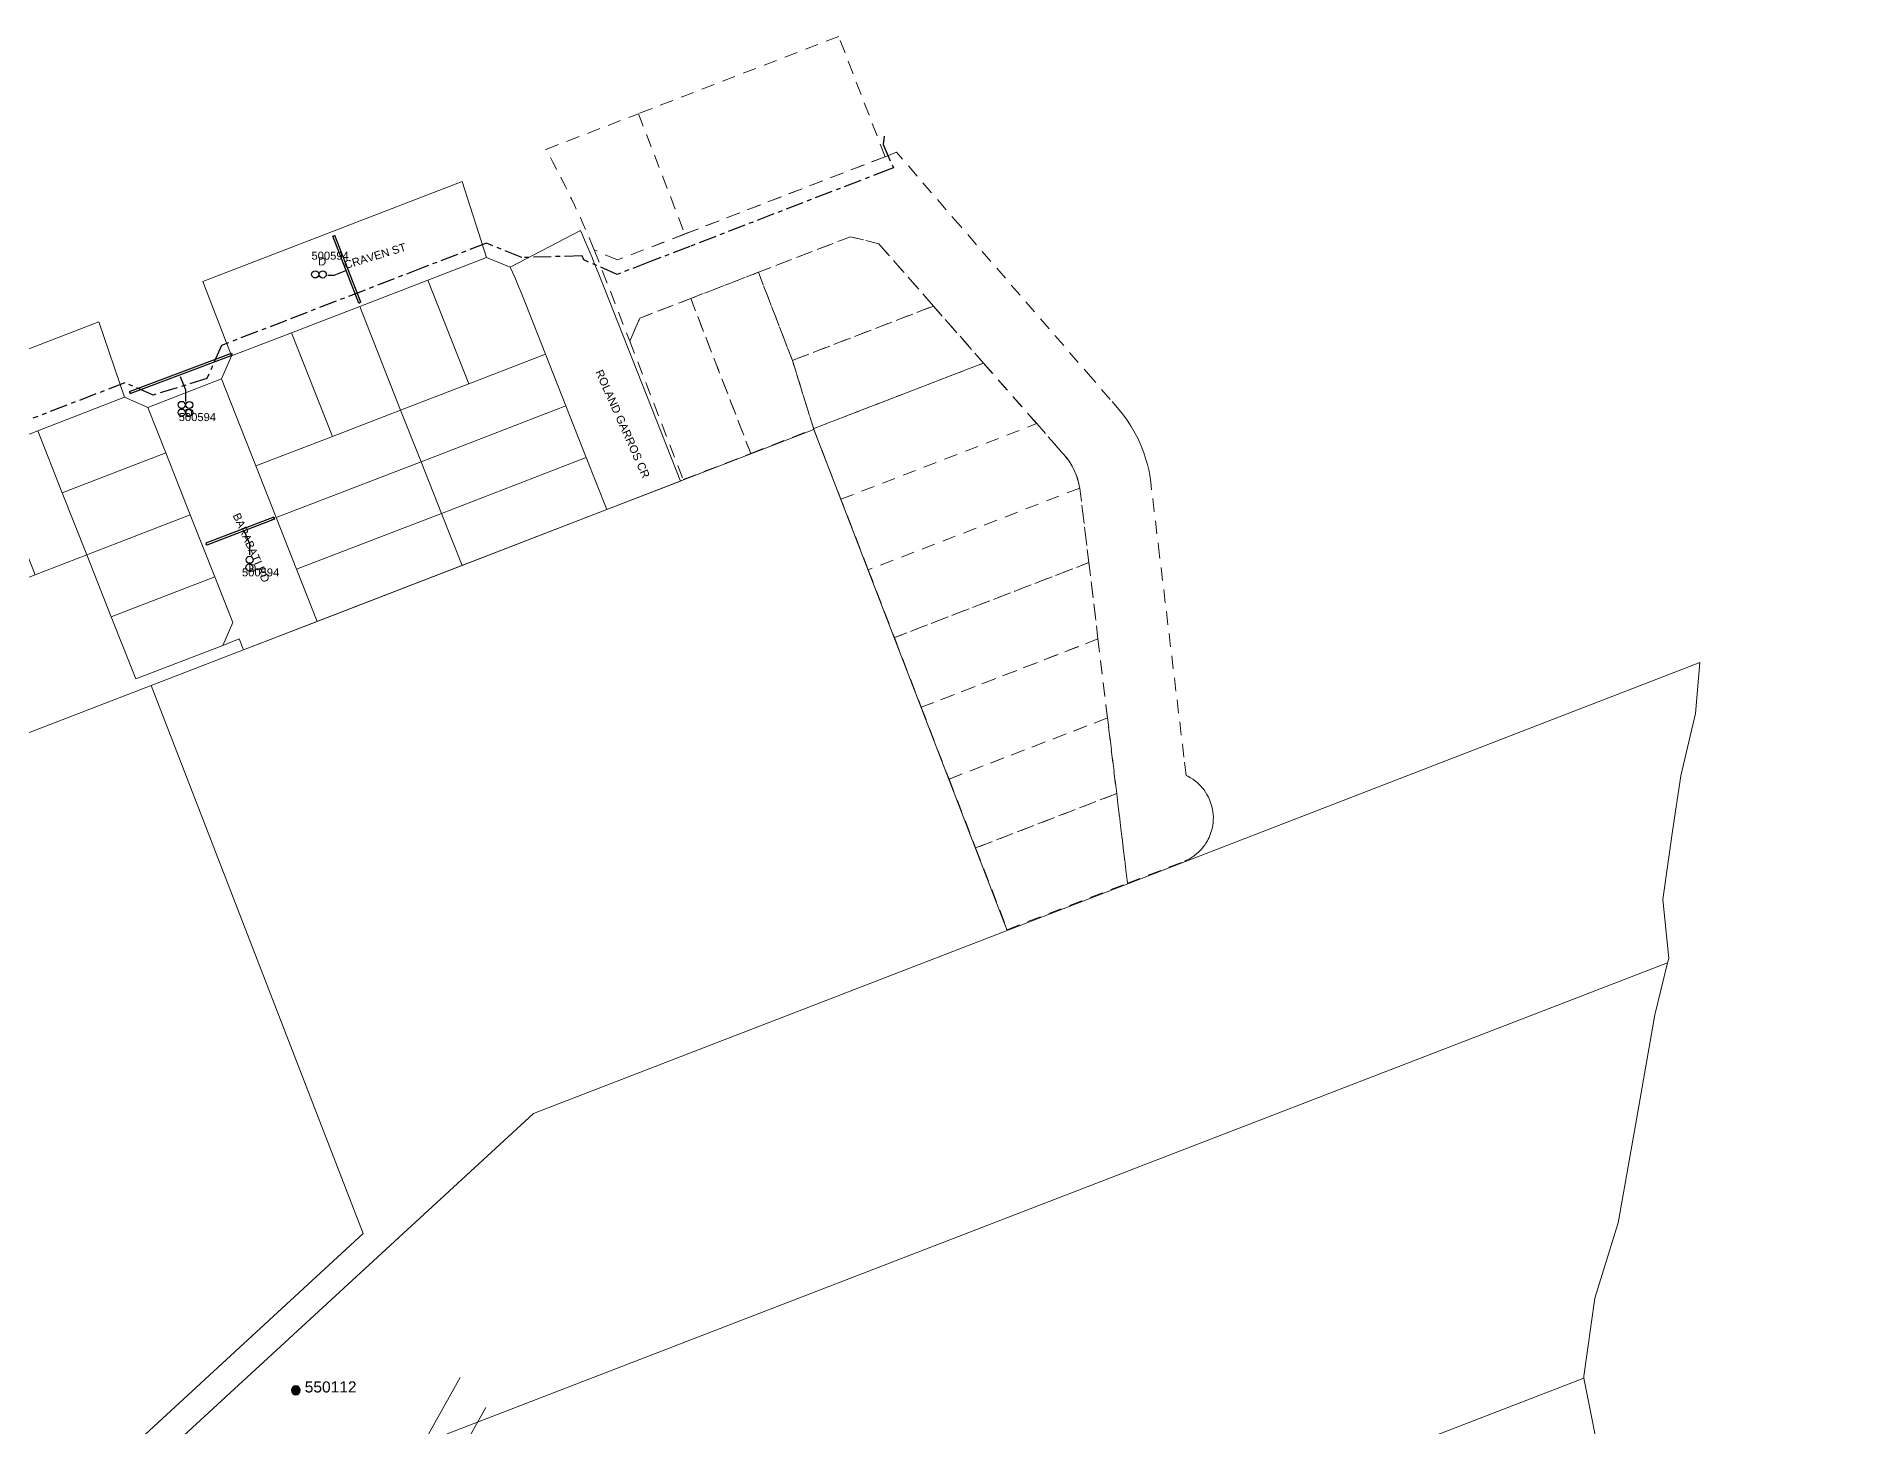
# Model space of a CAD drawing. Header units: metres. Extents: x 0 to 311631, y 0 to 6270612.
# Drawn here: x 311221.7 to 311630.8, y 6270299.1 to 6270611.8 of the extents above; entities that cross this region are included whole.
import ezdxf
from ezdxf.enums import TextEntityAlignment as Align

# ---------------------------------------------------------------- set-up
doc = ezdxf.new("R2010")
doc.units = ezdxf.units.M
doc.linetypes.add('Cable Exist UG', pattern=[7, 4, -1, 1, -1])
doc.linetypes.add('Dash', pattern=[5, 3, -2])
doc.layers.get('0').update_dxf_attribs({"color": 6})
for name, color, linetype, lineweight in [('_User Miscellaneous1', 30, 'Continuous', 13), ('Cadastre Developer_SP_EXT', 98, 'Continuous', 15), ('Cadastre Developer_SP_NEW', 92, 'Continuous', 15), ('Cadastre Land Parcels_SP_EXT', 118, 'Continuous', 15), ('Cadastre Roads_SP_EXT', 218, 'Continuous', 15), ('Mains_HV_EXT', 13, 'Continuous', 25)]:
    doc.layers.add(name, color=color, linetype=linetype, lineweight=lineweight)
doc.layers.add('Cadastre Roads_SP_NEW', color=214, linetype='Continuous', lineweight=15, transparency=0.65)
for name, color, linetype in [('Duct_SP_EXT', 30, 'Continuous'), ('SupportsOH_SP_TR_HV_LV_SL_EXT', 7, 'Continuous'), ('Trench_SP_EXT', 7, 'Continuous')]:
    doc.layers.add(name, color=color, linetype=linetype)
doc.styles.add('POLE_LABEL', font='arial.ttf', dxfattribs={"height": 2})
doc.styles.get("Standard").update_dxf_attribs({"font": 'arial.ttf'})

# ---------------------------------------------------------------- blocks, each defined once
blk = doc.blocks.new('DUCT_EXT')
blk.add_circle((0, 0.8), 0.8)
at = {"flags": 1}
blk.add_attdef('Z', (0, 0), '', height=0.2, dxfattribs=at)
at = {"flags": 9}
for tag, p in [('DUCT_CODE', (0, 0)), ('XSECT_TYPE', (0, -0.2)), ('STATE', (0, -0.6)), ('FB_REFERENCE', (0, -0.4)), ('NOTES', (0, -0.8))]:
    blk.add_attdef(tag, text='', height=0.2, dxfattribs=at).set_placement(p, align=Align.MIDDLE_LEFT)
blk = doc.blocks.new('POLE_EXT')
blk.add_hatch(color=256).paths.add_polyline_path([(-1, 0, 1), (1, 0, 1)])
blk.add_lwpolyline([(-1, 0, 1), (1, 0, 1)], format="xyb", close=True)
at = {"flags": 8}
blk.add_attdef('pNumber', text='', height=2, dxfattribs=at).set_placement((2.5, 2.5), align=Align.MIDDLE_CENTER)
at = {"style": 'POLE_LABEL', "flags": 9}
for tag, p in [('STRUCTURE_PLANT_NUMBER', (1.35, 0.03)), ('STREET_CODE', (1.35, -0.2))]:
    blk.add_attdef(tag, text='', height=0.2, dxfattribs=at).set_placement(p, align=Align.MIDDLE_LEFT)
at = {"flags": 9}
for tag, p in [('OWNED_BY', (1.35, -0.4)), ('SPECIAL_USE', (1.35, -0.8)), ('STATE', (1.35, -1)), ('cLV', (1.35, -1.4)), ('hDepth', (1.35, -1.6)), ('hDia', (1.35, -1.8)), ('cHV', (1.35, -2)), ('cLinedev', (1.35, -3.4)), ('pExisting', (1.35, -3.8)), ('PARENT', (1.35, -0.6)), ('USAGE', (1.35, -1.2)), ('LBRACKET', (1.35, -2.2)), ('LExisting', (1.35, -2.4)), ('LANTNUMBER', (1.35, -2.6)), ('LOther', (1.35, -2.8)), ('LRemove', (1.35, -3)), ('LEGEND', (1.35, -3.2)), ('LOCATION', (1.35, -3.6)), ('PFNUMBER', (1.35, -4)), ('pFooting', (1.35, -4.4)), ('pNew', (1.35, -4.6)), ('pRelocate', (1.35, -5)), ('pRemove', (1.35, -5.2)), ('pReplace', (1.35, -5.4)), ('pStay', (1.35, -5.6)), ('pType', (1.35, -5.8)), ('cspan', (1.35, -6)), ('STREETNAME', (1.35, -6.2)), ('SUBURB', (1.35, -6.4)), ('OPERATED_BY', (1.36, -7.01)), ('NEWPFNUMBER', (1.35, -4.2)), ('NOTES', (1.35, -6.6)), ('MAINTAINED_BY', (1.36, -6.81))]:
    blk.add_attdef(tag, text='', height=0.2, dxfattribs=at).set_placement(p, align=Align.MIDDLE_LEFT)
at = {"flags": 1}
blk.add_attdef('Z', (1.35, -7.33), '', height=0.2, dxfattribs=at)

msp = doc.modelspace()

# ---------------------------------------------------------------- linework, layer by layer
at = {"layer": 'Cadastre Developer_SP_EXT', "linetype": 'Dash'}
for points in [[(311357.054, 6270594.397), (311367.504, 6270567.346), (311412.531, 6270584.725), (311402.089, 6270611.78), (311357.054, 6270594.397)], [(311355.101, 6270543.265), (311357.391, 6270548.437), (311368.834, 6270552.853), (311384.025, 6270558.717), (311404.726, 6270566.705), (311411.096, 6270565.14), (311423.388, 6270551.141), (311434.646, 6270538.318), (311446.611, 6270524.689), (311449.229, 6270521.709), (311451.688, 6270518.907), (311453.238, 6270517.114), (311453.735, 6270516.449), (311454.137, 6270515.85), (311454.493, 6270515.264), (311454.827, 6270514.648), (311455.207, 6270513.851), (311455.492, 6270513.161), (311455.759, 6270512.399), (311456.03, 6270511.458), (311456.121, 6270511.076), (311456.295, 6270510.173), (311458.329, 6270493.432), (311460.402, 6270476.259), (311464.602, 6270441.493), (311467.036, 6270421.336), (311479.824, 6270426.278), (311480.117, 6270426.404), (311480.339, 6270426.506), (311480.678, 6270426.675), (311480.979, 6270426.838), (311481.186, 6270426.958), (311481.349, 6270427.055), (311481.565, 6270427.193), (311481.788, 6270427.343), (311482.108, 6270427.57), (311482.346, 6270427.754), (311482.636, 6270427.991), (311482.922, 6270428.244), (311483.234, 6270428.541), (311483.484, 6270428.797), (311483.742, 6270429.083), (311483.929, 6270429.303), (311484.203, 6270429.648), (311484.403, 6270429.921), (311484.607, 6270430.218), (311484.868, 6270430.634), (311485.013, 6270430.887), (311485.214, 6270431.266), (311485.396, 6270431.646), (311485.584, 6270432.084), (311485.881, 6270432.928), (311486.047, 6270433.533), (311486.2, 6270434.28), (311486.294, 6270435.008), (311486.333, 6270435.55), (311486.34, 6270436.234), (311486.314, 6270436.772), (311486.25, 6270437.4), (311486.164, 6270437.933), (311486.016, 6270438.605), (311485.738, 6270439.518), (311485.495, 6270440.138), (311485.236, 6270440.702), (311484.908, 6270441.307), (311484.598, 6270441.804), (311484.249, 6270442.303), (311483.835, 6270442.821), (311483.487, 6270443.209), (311482.871, 6270443.812), (311482.349, 6270444.255), (311481.705, 6270444.724), (311481.211, 6270445.038), (311480.609, 6270445.371), (311480.227, 6270445.556), (311479.731, 6270449.664), (311474.264, 6270494.921), (311472.262, 6270511.511), (311472.028, 6270513.093), (311471.799, 6270514.281), (311471.519, 6270515.472), (311471.264, 6270516.405), (311470.782, 6270517.926), (311470.271, 6270519.295), (311469.323, 6270521.435), (311467.896, 6270524.023), (311466.939, 6270525.487), (311466.344, 6270526.314), (311465.53, 6270527.359), (311463.153, 6270530.128), (311459.224, 6270534.673), (311429.528, 6270569.023), (311415.097, 6270585.715), (311412.531, 6270584.725), (311367.508, 6270567.334), (311352.346, 6270561.496), (311347.113, 6270563.763), (311355.101, 6270543.265)], [(311384.028, 6270558.717), (311391.675, 6270538.901), (311423.388, 6270551.141), (311411.096, 6270565.14), (311404.726, 6270566.705), (311384.028, 6270558.717)], [(311368.834, 6270552.853), (311382.303, 6270517.984), (311396.498, 6270523.463), (311391.675, 6270538.901), (311384.028, 6270558.717), (311368.834, 6270552.853)], [(311367.129, 6270512.128), (311382.303, 6270517.984), (311368.834, 6270552.853), (311357.391, 6270548.437), (311355.101, 6270543.265), (311367.129, 6270512.128)], [(311391.675, 6270538.901), (311396.461, 6270523.579), (311434.646, 6270538.318), (311423.388, 6270551.141), (311391.675, 6270538.901)], [(311396.461, 6270523.579), (311396.498, 6270523.463), (311402.586, 6270507.699), (311446.611, 6270524.689), (311434.646, 6270538.318), (311396.461, 6270523.579)], [(311408.724, 6270491.813), (311414.615, 6270476.561), (311458.329, 6270493.432), (311456.377, 6270509.591), (311456.295, 6270510.173), (311408.724, 6270491.813)], [(311414.615, 6270476.561), (311420.658, 6270460.92), (311460.402, 6270476.259), (311458.329, 6270493.432), (311414.615, 6270476.561)], [(311420.658, 6270460.92), (311426.9, 6270444.758), (311462.545, 6270458.515), (311460.402, 6270476.259), (311420.658, 6270460.92)], [(311426.9, 6270444.758), (311432.889, 6270429.253), (311464.602, 6270441.493), (311462.545, 6270458.515), (311426.9, 6270444.758)], [(311432.889, 6270429.253), (311439.984, 6270410.886), (311467.036, 6270421.336), (311464.602, 6270441.493), (311432.889, 6270429.253)]]:
    msp.add_lwpolyline(points, close=True, dxfattribs=at)
for points in [[(311357.054, 6270594.397), (311367.504, 6270567.346), (311352.346, 6270561.496), (311347.113, 6270563.763), (311347.113, 6270563.763, 0.027889), (311336.244, 6270586.366)], [(311446.611, 6270524.689), (311452.757, 6270517.689), (311452.757, 6270517.689, -0.1412237), (311456.295, 6270510.173), (311456.295, 6270510.173), (311408.724, 6270491.813), (311402.586, 6270507.699)]]:
    msp.add_lwpolyline(points, format="xyb", close=True, dxfattribs=at)
at = {"layer": 'Cadastre Developer_SP_NEW', "linetype": 'Continuous'}
for points in [[(311439.992, 6270410.719), (311396.486, 6270523.34), (311247.502, 6270465.798), (311295.118, 6270342.537), (311228.77, 6270281.415), (311231.135, 6270275.307), (311333.478, 6270369.56), (311439.992, 6270410.719)], [(311588.507, 6270403.406), (311588.751, 6270404.384), (311587.394, 6270417.662), (311589.597, 6270433.009), (311591.457, 6270445.448), (311594.786, 6270459.517), (311595.758, 6270470.934), (311439.992, 6270410.719), (311333.478, 6270369.56), (311231.135, 6270275.307), (311234.428, 6270266.774), (311588.507, 6270403.406)], [(311569.642, 6270310.051), (311569.664, 6270310.489), (311572.125, 6270328.041), (311577.399, 6270344.948), (311581.275, 6270366.928), (311585.596, 6270391.72), (311588.507, 6270403.406), (311234.428, 6270266.774), (311236.55, 6270261.28), (311307.04, 6270288.51), (311333.804, 6270218.95), (311351.849, 6270225.915), (311569.642, 6270310.051)]]:
    msp.add_lwpolyline(points, close=True, dxfattribs=at)
msp.add_lwpolyline([(311228.77, 6270281.415), (311295.118, 6270342.537), (311247.502, 6270465.798), (311123.416, 6270417.943), (311155.556, 6270334.632), (311183.135, 6270263.311)], dxfattribs=at)
at = {"layer": 'Cadastre Land Parcels_SP_EXT', "linetype": 'Continuous'}
for points in [[(311336.148, 6270540.319), (311331.557, 6270551.935), (311331.104, 6270553.074), (311330.643, 6270554.211), (311330.175, 6270555.344), (311329.702, 6270556.474), (311329.221, 6270557.603), (311328.733, 6270558.728), (311328.239, 6270559.85), (311322.86, 6270562.051), (311309.72, 6270556.978), (311318.933, 6270533.671), (311336.148, 6270540.319)], [(311318.933, 6270533.671), (311309.72, 6270556.978), (311294.367, 6270551.05), (311303.579, 6270527.742), (311318.933, 6270533.671)], [(311303.579, 6270527.742), (311294.367, 6270551.05), (311279.012, 6270545.121), (311288.223, 6270521.812), (311303.579, 6270527.742)], [(311288.223, 6270521.812), (311279.012, 6270545.121), (311265.518, 6270539.911), (311263.266, 6270534.757), (311271.009, 6270515.165), (311288.223, 6270521.812)], [(311340.739, 6270528.702), (311336.148, 6270540.319), (311318.933, 6270533.671), (311303.579, 6270527.742), (311308.169, 6270516.125), (311340.739, 6270528.702)], [(311250.741, 6270518.133), (311246.699, 6270528.356), (311241.506, 6270530.638), (311221.965, 6270523.091), (311227.475, 6270509.15), (311250.741, 6270518.133)], [(311308.169, 6270516.125), (311303.579, 6270527.742), (311288.223, 6270521.812), (311271.009, 6270515.165), (311275.6, 6270503.547), (311308.169, 6270516.125)], [(311345.33, 6270517.083), (311340.739, 6270528.702), (311308.169, 6270516.125), (311312.76, 6270504.506), (311345.33, 6270517.083)], [(311439.992, 6270410.719), (311396.486, 6270523.34), (311247.502, 6270465.798), (311295.118, 6270342.537), (311228.77, 6270281.415), (311231.135, 6270275.307), (311333.478, 6270369.56), (311439.992, 6270410.719)], [(311232.986, 6270495.209), (311227.475, 6270509.15), (311221.965, 6270523.091), (311210.332, 6270518.598), (311221.354, 6270490.717), (311232.986, 6270495.209)], [(311256.25, 6270504.192), (311250.741, 6270518.133), (311227.475, 6270509.15), (311232.986, 6270495.209), (311256.25, 6270504.192)], [(311312.76, 6270504.506), (311308.169, 6270516.125), (311275.6, 6270503.547), (311280.19, 6270491.93), (311312.76, 6270504.506)], [(311349.954, 6270505.368), (311345.33, 6270517.083), (311312.76, 6270504.506), (311317.385, 6270492.789), (311349.954, 6270505.368)], [(311261.76, 6270490.251), (311256.25, 6270504.192), (311232.986, 6270495.209), (311238.495, 6270481.269), (311261.76, 6270490.251)], [(311317.385, 6270492.789), (311312.76, 6270504.506), (311280.19, 6270491.93), (311284.816, 6270480.21), (311317.385, 6270492.789)], [(311238.495, 6270481.269), (311232.986, 6270495.209), (311221.354, 6270490.717), (311209.721, 6270486.225), (311198.09, 6270481.734), (311186.457, 6270477.241), (311174.825, 6270472.749), (311163.193, 6270468.256), (311151.562, 6270463.765), (311139.929, 6270459.272), (311128.297, 6270454.78), (311116.665, 6270450.287), (311122.175, 6270436.347), (311127.694, 6270422.383), (311101.139, 6270412.133), (311097.416, 6270410.697), (311098.37, 6270408.276), (311123.416, 6270417.943), (311247.502, 6270465.798), (311268.251, 6270473.812), (311267.288, 6270476.265), (311263.565, 6270474.828), (311244.024, 6270467.281), (311238.495, 6270481.269)], [(311238.495, 6270481.269), (311232.986, 6270495.209), (311221.354, 6270490.717), (311209.721, 6270486.225), (311198.09, 6270481.734), (311186.457, 6270477.241), (311174.825, 6270472.749), (311163.193, 6270468.256), (311151.562, 6270463.765), (311139.929, 6270459.272), (311128.297, 6270454.78), (311116.665, 6270450.287), (311122.175, 6270436.347), (311127.694, 6270422.383), (311101.139, 6270412.133), (311097.416, 6270410.697), (311098.37, 6270408.276), (311123.416, 6270417.943), (311247.502, 6270465.798), (311268.251, 6270473.812), (311267.288, 6270476.265), (311263.565, 6270474.828), (311244.024, 6270467.281), (311238.495, 6270481.269)], [(311263.565, 6270474.828), (311265.819, 6270479.982), (311261.76, 6270490.251), (311238.495, 6270481.269), (311244.024, 6270467.281), (311263.565, 6270474.828)], [(311588.507, 6270403.406), (311588.751, 6270404.384), (311587.394, 6270417.662), (311589.597, 6270433.009), (311591.457, 6270445.448), (311594.786, 6270459.517), (311595.758, 6270470.934), (311439.992, 6270410.719), (311333.478, 6270369.56), (311231.135, 6270275.307), (311234.428, 6270266.774), (311588.507, 6270403.406)], [(311569.642, 6270310.051), (311569.664, 6270310.489), (311572.125, 6270328.041), (311577.399, 6270344.948), (311581.275, 6270366.928), (311585.596, 6270391.72), (311588.507, 6270403.406), (311234.428, 6270266.774), (311236.591, 6270261.173), (311307.01, 6270288.31), (311333.804, 6270218.95), (311351.849, 6270225.915), (311569.642, 6270310.051)], [(311630.78, 6270160.835), (311630.066, 6270161.517), (311625.807, 6270164.535), (311613.867, 6270176.707), (311600.039, 6270198.645), (311592.346, 6270218.802), (311584.836, 6270239.863), (311578.531, 6270265.848), (311573.775, 6270289.362), (311569.642, 6270310.051), (311351.849, 6270225.915), (311381.11, 6270149.868), (311409.676, 6270075.959), (311424.987, 6270081.878), (311425.152, 6270081.927), (311630.78, 6270160.835)]]:
    msp.add_lwpolyline(points, close=True, dxfattribs=at)
msp.add_lwpolyline([(311228.77, 6270281.415), (311295.118, 6270342.537), (311247.502, 6270465.798), (311123.416, 6270417.943), (311155.556, 6270334.632), (311183.135, 6270263.311)], dxfattribs=at)
at = {"layer": 'Cadastre Roads_SP_EXT', "linetype": 'Continuous'}
for points in [[(311279.012, 6270545.121), (311294.367, 6270551.05), (311309.72, 6270556.978), (311322.86, 6270562.051), (311317.396, 6270579.125), (311259.109, 6270556.624), (311265.518, 6270539.911), (311279.012, 6270545.121)], [(311366.519, 6270511.766), (311348.116, 6270558.341), (311347.626, 6270559.57), (311347.129, 6270560.798), (311346.623, 6270562.021), (311346.111, 6270563.242), (311345.592, 6270564.461), (311345.066, 6270565.676), (311344.533, 6270566.888), (311343.992, 6270568.096), (311328.239, 6270559.85), (311328.733, 6270558.728), (311329.221, 6270557.602), (311329.701, 6270556.474), (311330.175, 6270555.344), (311330.643, 6270554.21), (311331.104, 6270553.074), (311331.557, 6270551.935), (311336.148, 6270540.319), (311340.739, 6270528.702), (311345.33, 6270517.083), (311349.954, 6270505.368), (311366.519, 6270511.766)], [(311091.685, 6270472.78), (311105.644, 6270478.171), (311117.275, 6270482.662), (311128.908, 6270487.154), (311140.539, 6270491.647), (311152.172, 6270496.139), (311163.804, 6270500.631), (311175.436, 6270505.123), (311187.068, 6270509.616), (311198.7, 6270514.107), (311210.332, 6270518.598), (311221.965, 6270523.091), (311241.506, 6270530.638), (311235.7, 6270547.587), (311073.041, 6270484.791), (311079.089, 6270467.916), (311091.685, 6270472.78)], [(311284.816, 6270480.21), (311280.19, 6270491.93), (311275.6, 6270503.547), (311271.009, 6270515.165), (311263.266, 6270534.756), (311246.699, 6270528.356), (311250.741, 6270518.133), (311256.25, 6270504.192), (311261.76, 6270490.251), (311265.819, 6270479.982), (311263.566, 6270474.828), (311267.288, 6270476.264), (311268.251, 6270473.812), (311284.816, 6270480.21)]]:
    msp.add_lwpolyline(points, close=True, dxfattribs=at)
at = {"layer": 'Cadastre Roads_SP_NEW'}
for p, q in [((311316.947, 6270310.136), (311304.278, 6270287.468)), ((311322.719, 6270303.452), (311310.035, 6270280.756))]:
    msp.add_line(p, q, dxfattribs=at)
at = {"layer": 'Duct_SP_EXT'}
for p, q in [((311288.341, 6270566.834), (311288.565, 6270566.921)), ((311294.171, 6270551.813), (311288.341, 6270566.834)), ((311288.789, 6270567.008), (311288.565, 6270566.921)), ((311294.619, 6270551.986), (311288.789, 6270567.008)), ((311294.619, 6270551.986), (311294.395, 6270551.899)), ((311294.171, 6270551.813), (311294.395, 6270551.899)), ((311242.597, 6270531.884), (311265.523, 6270540.526)), ((311242.766, 6270531.435), (311265.693, 6270540.077)), ((311265.523, 6270540.526), (311265.608, 6270540.301)), ((311265.693, 6270540.077), (311265.608, 6270540.301)), ((311242.597, 6270531.884), (311242.681, 6270531.659)), ((311242.766, 6270531.435), (311242.681, 6270531.659)), ((311275.043, 6270503.624), (311259.791, 6270497.788)), ((311275.215, 6270503.176), (311259.962, 6270497.34)), ((311275.043, 6270503.624), (311275.129, 6270503.4)), ((311275.215, 6270503.176), (311275.129, 6270503.4)), ((311259.791, 6270497.788), (311259.877, 6270497.564)), ((311259.962, 6270497.34), (311259.877, 6270497.564))]:
    msp.add_line(p, q, dxfattribs=at)
for points in [[(311287.208, 6270558.077), (311288.629, 6270558.077), (311291.245, 6270559.104)], [(311255.275, 6270529.688), (311255.276, 6270532.199), (311254.078, 6270535.222)], [(311269.668, 6270495.211), (311269.655, 6270497.673), (311268.479, 6270500.408)]]:
    msp.add_lwpolyline(points, dxfattribs=at)
at = {"layer": 'Mains_HV_EXT', "linetype": 'Cable Exist UG'}
msp.add_lwpolyline([(311412.281, 6270589.364), (311412.065, 6270587.481), (311414.393, 6270582.228), (311414.393, 6270582.228), (311413.612, 6270581.927), (311368.587, 6270564.535), (311359.535, 6270561.055), (311359.535, 6270561.055), (311352.281, 6270558.255), (311344.807, 6270561.494), (311344.422, 6270562.423), (311330.803, 6270562.042), (311330.803, 6270562.042), (311322.892, 6270565.279), (311308.64, 6270559.777), (311277.932, 6270547.92), (311277.932, 6270547.92), (311263.271, 6270542.258), (311260.017, 6270534.814), (311247.906, 6270531.103), (311247.906, 6270531.103), (311241.58, 6270533.882), (311220.884, 6270525.89)], dxfattribs=at)
at = {"layer": 'Trench_SP_EXT', "linetype": 'Cable Exist UG'}
msp.add_lwpolyline([(311274.508, 6270503.069), (311275.387, 6270503.37)], dxfattribs=at)

# ---------------------------------------------------------------- block references
at = {"layer": '_User Miscellaneous1'}
ref = msp.add_blockref('POLE_EXT', (311280.009, 6270307.299), dxfattribs=at)
ref.add_attrib('ASSET_NUM', '550112', dxfattribs={"layer": '0', "height": 2.5, "style": 'POLE_LABEL'}).set_placement((311282.009, 6270308.049), align=Align.MIDDLE_LEFT)
at = {"layer": 'Duct_SP_EXT'}
for p in [(311284.358, 6270557.444), (311286.06, 6270557.435)]:
    msp.add_blockref('DUCT_EXT', p, dxfattribs=at)
for p, rotation in [((311253.526, 6270527.188), 269.4791436121582), ((311253.542, 6270528.91), 269.4791436121582), ((311255.232, 6270527.157), 269.4791436121582), ((311255.259, 6270528.887), 269.4791436121582), ((311268.815, 6270494.08), 269.9676220000377), ((311268.748, 6270492.335), 269.9676220000377)]:
    msp.add_blockref('DUCT_EXT', p, dxfattribs=dict(at, rotation=rotation))
at = {"layer": 'SupportsOH_SP_TR_HV_LV_SL_EXT'}
ref = msp.add_blockref('POLE_EXT', (311280.009, 6270307.299), dxfattribs=at)
ref.add_attrib('ASSET_NUM', '550112', dxfattribs={"layer": '0', "height": 2.5, "style": 'POLE_LABEL'}).set_placement((311282.009, 6270308.049), align=Align.MIDDLE_LEFT)

# ---------------------------------------------------------------- texts
at = {"layer": 'Cadastre Roads_SP_EXT'}
for s, rotation, p in [('CRAVEN ST', 16.90476, (311291.212, 6270559.45)), ('ROLAND GARROS CR', 294.01934, (311347.311, 6270536.326)), ('BARABATI RD', 294.02455, (311265.758, 6270504.079))]:
    msp.add_text(s, height=1.8, rotation=rotation, dxfattribs=at).set_placement(p)
at = {"layer": 'Duct_SP_EXT'}
for s, p in [('500594', (311283.525, 6270561.565)), ('D', (311285.02, 6270560.264)), ('D', (311255.005, 6270526.157)), ('500594', (311253.669, 6270525.264)), ('500594', (311267.891, 6270490.34)), ('D', (311269.318, 6270491.295))]:
    msp.add_text(s, height=1.8, dxfattribs=at).set_placement(p)

doc.saveas('drawing.dxf')
